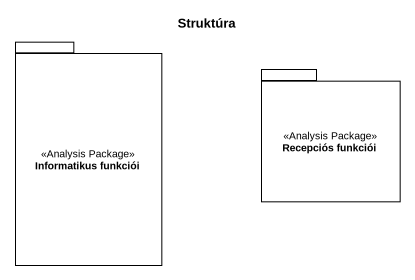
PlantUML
@startuml
title Struktúra
package "Informatikus funkciói" as Informatikus_funkciói <<Analysis Package>> {
}
package "Recepciós funkciói" as Recepciós_funkciói <<Analysis Package>> {
}
@enduml
